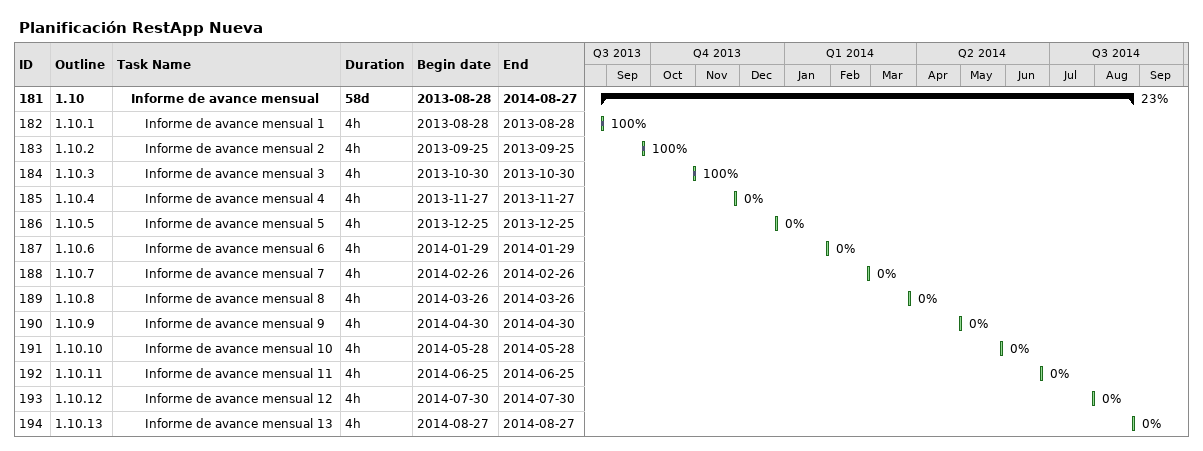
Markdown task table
Planificación RestApp Nueva

| ID | WBS | Task | Duration | Start | Finish | % complete |
|---|---|---|---|---|---|---|
| 181 | 1.10 | **Informe de avance mensual** | 58d | 2013-08-28 | 2014-08-27 | 23 |
| 182 | 1.10.1 | Informe de avance mensual 1 | 4h | 2013-08-28 | 2013-08-28 | 100 |
| 183 | 1.10.2 | Informe de avance mensual 2 | 4h | 2013-09-25 | 2013-09-25 | 100 |
| 184 | 1.10.3 | Informe de avance mensual 3 | 4h | 2013-10-30 | 2013-10-30 | 100 |
| 185 | 1.10.4 | Informe de avance mensual 4 | 4h | 2013-11-27 | 2013-11-27 | 0 |
| 186 | 1.10.5 | Informe de avance mensual 5 | 4h | 2013-12-25 | 2013-12-25 | 0 |
| 187 | 1.10.6 | Informe de avance mensual 6 | 4h | 2014-01-29 | 2014-01-29 | 0 |
| 188 | 1.10.7 | Informe de avance mensual 7 | 4h | 2014-02-26 | 2014-02-26 | 0 |
| 189 | 1.10.8 | Informe de avance mensual 8 | 4h | 2014-03-26 | 2014-03-26 | 0 |
| 190 | 1.10.9 | Informe de avance mensual 9 | 4h | 2014-04-30 | 2014-04-30 | 0 |
| 191 | 1.10.10 | Informe de avance mensual 10 | 4h | 2014-05-28 | 2014-05-28 | 0 |
| 192 | 1.10.11 | Informe de avance mensual 11 | 4h | 2014-06-25 | 2014-06-25 | 0 |
| 193 | 1.10.12 | Informe de avance mensual 12 | 4h | 2014-07-30 | 2014-07-30 | 0 |
| 194 | 1.10.13 | Informe de avance mensual 13 | 4h | 2014-08-27 | 2014-08-27 | 0 |
